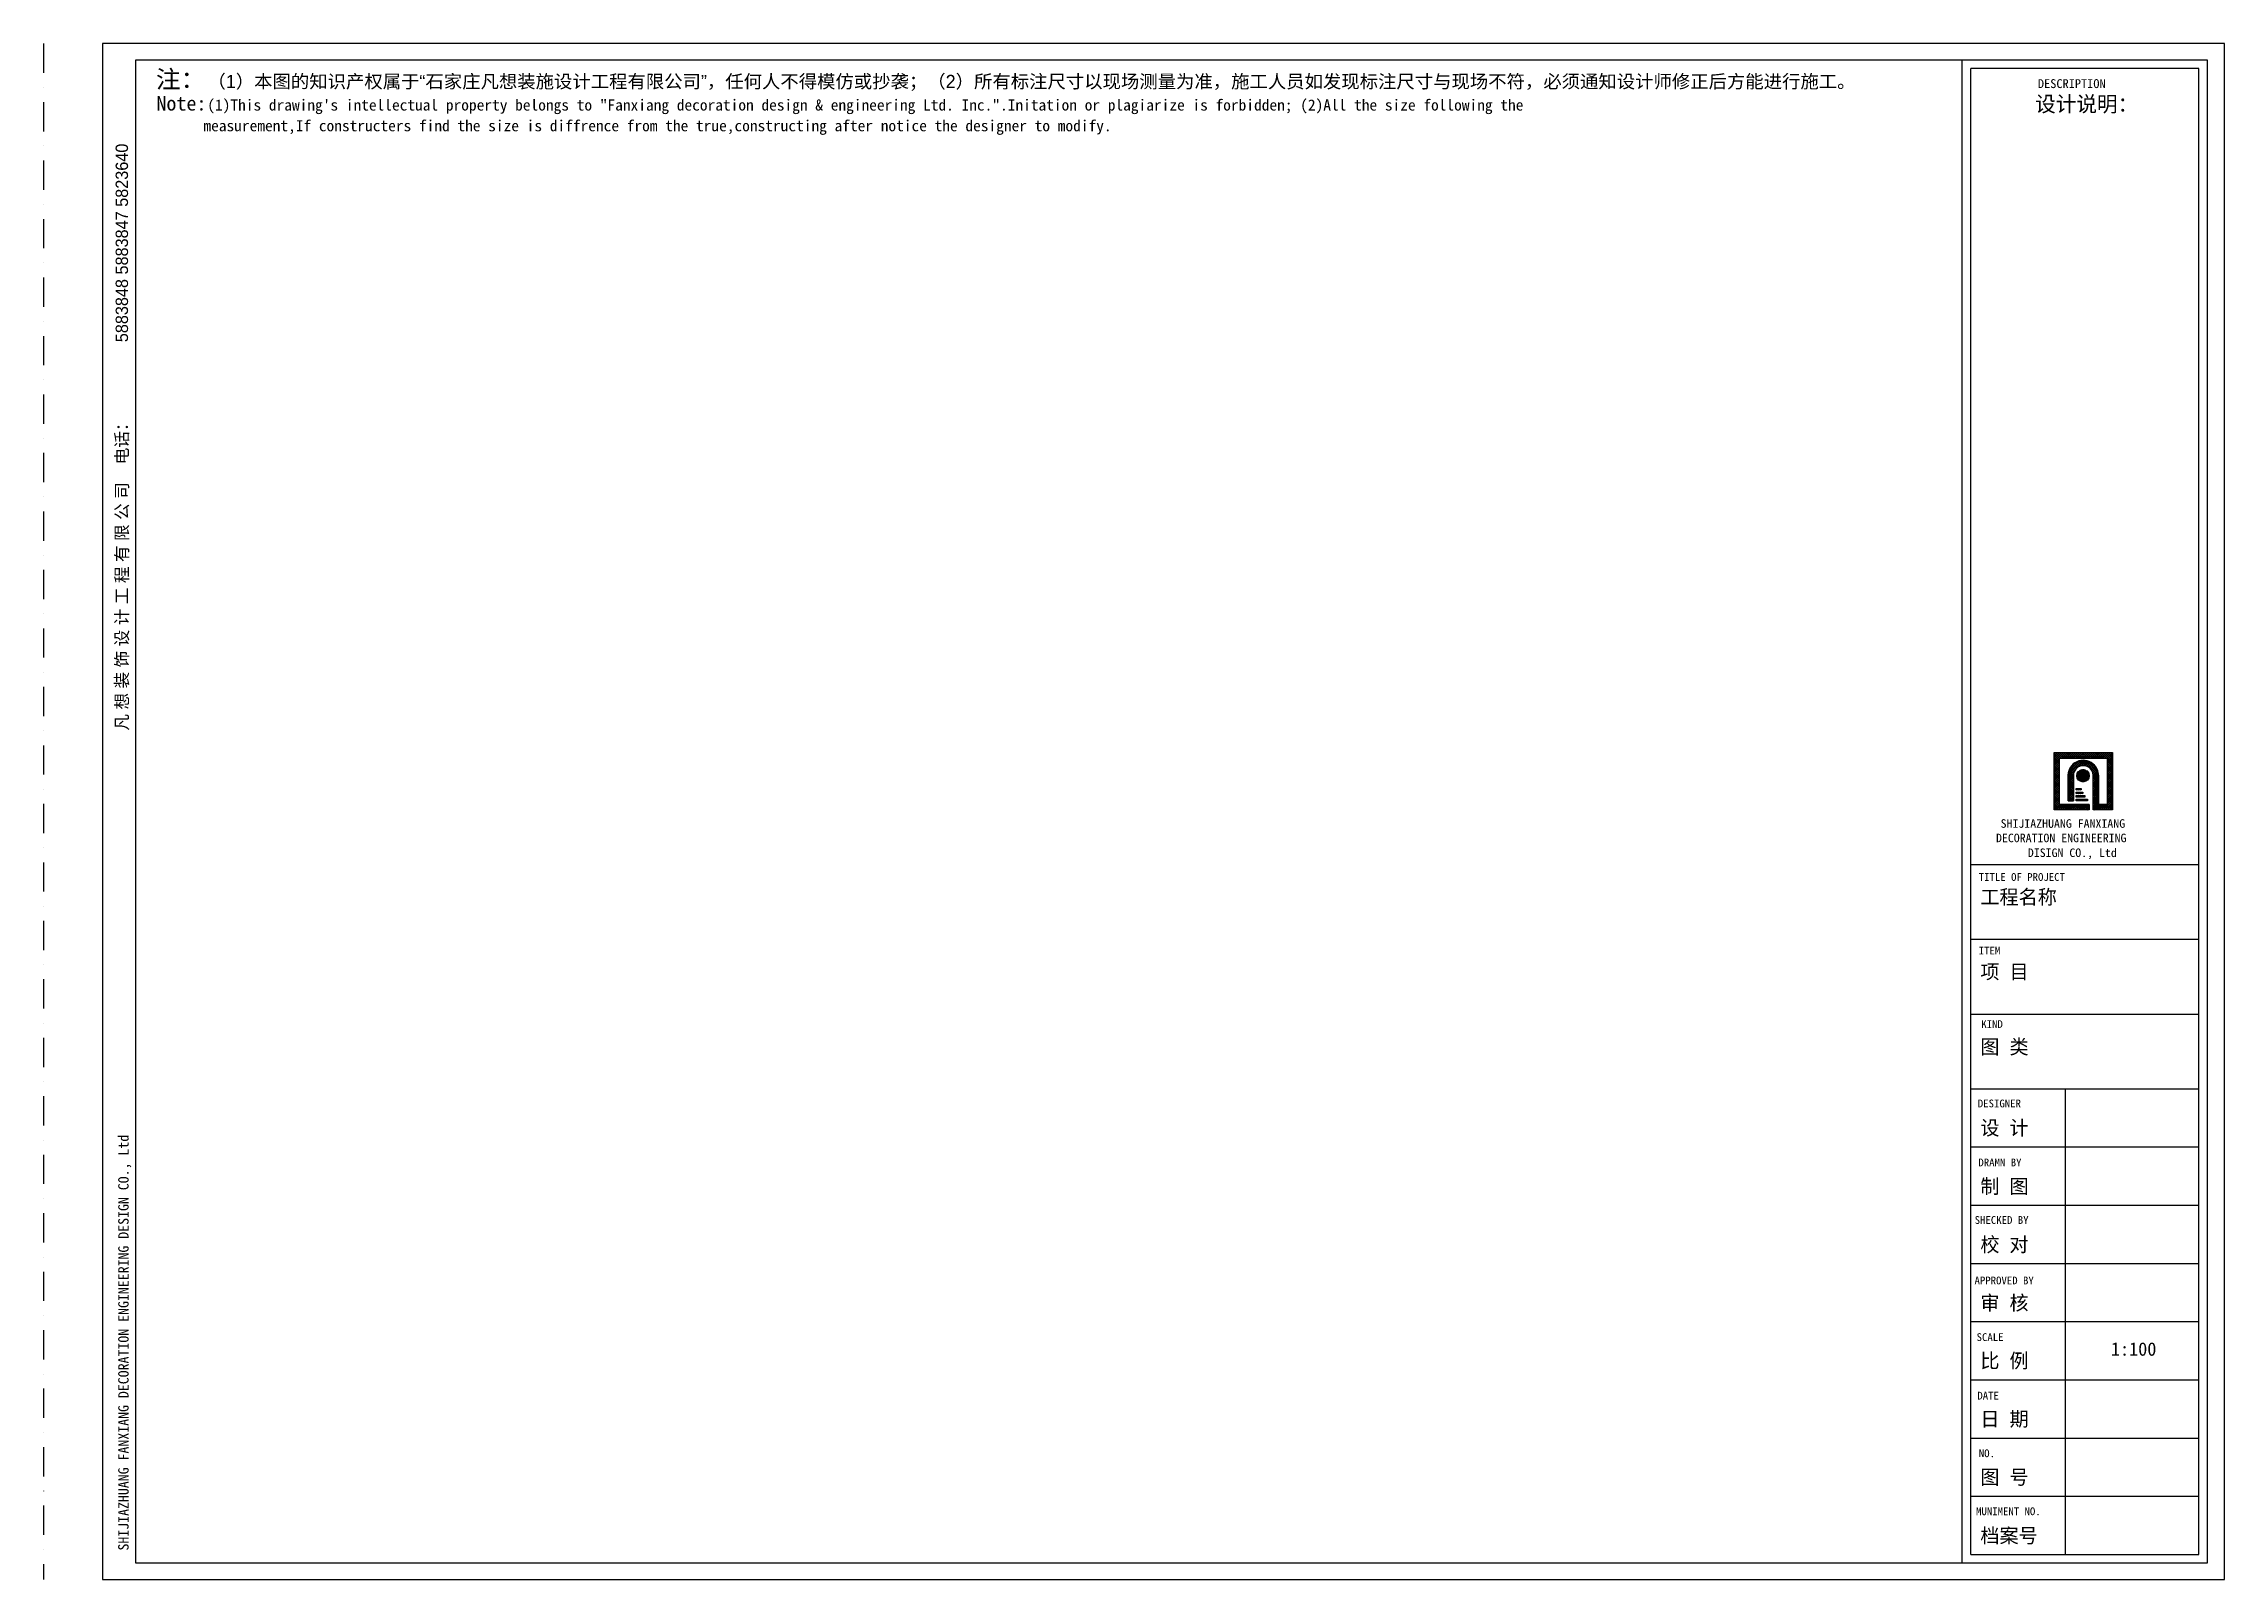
# Model space of a CAD drawing. Extents: x 60233 to 88652, y 13637 to 33651.
import ezdxf

# ---------------------------------------------------------------- set-up
doc = ezdxf.new("R2010")
doc.units = 0
doc.header["$MEASUREMENT"] = 0
doc.linetypes.add('DASHDOTX2', pattern=[50.8, 25.4, -12.7, 0, -12.7])
doc.layers.get('0').update_dxf_attribs({"linetype": 'CONTINUOUS'})
doc.layers.add('LAYER2', color=2, linetype='CONTINUOUS')
doc.styles.add('STYLE1', font='FZFSJW.TTF', dxfattribs={"height": 50})

# ---------------------------------------------------------------- blocks, each defined once
blk = doc.blocks.new('A$C553700C6')
h = blk.add_hatch()
h.set_pattern_fill('ANSI37', color=2, scale=3.851754, angle=180, style=0)
h.set_pattern_definition([(44.4242, (27255.705, -20887.437), (-12.749703, 12.495984), []), (135.5758, (27255.705, -20887.437), (-12.749703, -12.495984), [])])
edge = h.paths.add_edge_path()
edge.add_line((26709, 10479), (26709, 10028))
edge.add_line((26709, 10028), (26961, 10028))
edge.add_line((26961, 10028), (26961, 10774))
edge.add_line((26961, 10774), (26201, 10774))
edge.add_line((26201, 10774), (26201, 10028))
edge.add_line((26201, 10028), (26655, 10028))
edge.add_line((26655, 10028), (26655, 10097))
edge.add_line((26655, 10097), (26272, 10097))
edge.add_line((26272, 10097), (26272, 10704))
edge.add_line((26272, 10704), (26891, 10704))
edge.add_line((26891, 10704), (26891, 10097))
edge.add_line((26891, 10097), (26779, 10097))
edge.add_line((26779, 10097), (26779, 10479))
edge.add_ellipse((26581, 10479), major_axis=(-198, 0), ratio=0.9801, start_angle=180, end_angle=360)
edge.add_line((26383, 10479), (26383, 10147))
edge.add_line((26383, 10147), (26453, 10147))
edge.add_line((26453, 10147), (26453, 10479))
edge.add_ellipse((26581, 10479), major_axis=(128, 0), ratio=0.9801, start_angle=0, end_angle=180, ccw=False)
h = blk.add_hatch()
h.set_pattern_fill('ANSI37', color=2, scale=0.924421, angle=180, style=0)
h.set_pattern_definition([(44.424197, (27063.3913, -12110.379), (-3.0599287, 2.9990361), []), (135.575803, (27063.3913, -12110.379), (-3.0599287, -2.9990361), [])])
edge = h.paths.add_edge_path()
edge.add_ellipse((26577, 10474), major_axis=(81.5, 0), ratio=0.9801, start_angle=0, end_angle=180)
edge.add_ellipse((26577, 10474), major_axis=(81.5, 0), ratio=0.9801, start_angle=180, end_angle=360)
h = blk.add_hatch()
h.set_pattern_fill('ANSI37', color=2, scale=3.851754, angle=180, style=0)
h.set_pattern_definition([(44.4242, (27297.612, -17595.366), (-12.749703, 12.495984), []), (135.5758, (27297.612, -17595.366), (-12.749703, -12.495984), [])])
h.paths.add_polyline_path([(26552, 10288), (26552, 10309), (26486, 10309), (26486, 10288)])
h.paths.add_polyline_path([(26576, 10240), (26576, 10260), (26486, 10260), (26486, 10240)])
h.paths.add_polyline_path([(26601, 10195), (26601, 10215), (26486, 10215), (26486, 10195)])
h.paths.add_polyline_path([(26486, 10167), (26486, 10147), (26635, 10147), (26635, 10167)])
at = {"color": 5, "linetype": 'DASHDOTX2', "ltscale": 15}
blk.add_line((0, 20014), (0, 0), dxfattribs=at)
at = {"color": 5}
for p, q in [((768, 20014), (768, 0)), ((28419, 20014), (768, 20014)), ((28198, 20014), (22890, 20014)), ((28419, 0), (28419, 20014)), ((25114, 325), (25114, 19689)), ((28087, 19689), (25114, 19689)), ((28087, 325), (28087, 19689)), ((25114, 9318), (28087, 9318)), ((25114, 8342), (28087, 8342)), ((25114, 7367), (28087, 7367)), ((25114, 6394), (28087, 6394)), ((26349, 325), (26349, 6394)), ((25114, 5636), (28087, 5636)), ((25114, 4877), (28087, 4877)), ((25114, 4118), (28087, 4118)), ((25114, 3360), (28087, 3360)), ((25114, 2601), (28087, 2601)), ((25114, 1842), (28087, 1842)), ((25114, 1084), (28087, 1084)), ((25114, 325), (28087, 325)), ((768, 0), (28419, 0))]:
    blk.add_line(p, q, dxfattribs=at)
at = {"color": 1}
for p, q in [((1198, 19797), (1198, 217)), ((28198, 19797), (1198, 19797)), ((28198, 217), (28198, 19797)), ((1198, 217), (28198, 217))]:
    blk.add_line(p, q, dxfattribs=at)
at = {"color": 4}
blk.add_line((25003, 217), (25003, 19797), dxfattribs=at)
at = {"color": 2}
for p, q in [((26201, 10774), (26961, 10774)), ((26201, 10028), (26201, 10774)), ((26272, 10704), (26891, 10704)), ((26272, 10097), (26272, 10704)), ((26891, 10704), (26891, 10097)), ((26961, 10774), (26961, 10028)), ((26383, 10147), (26383, 10479)), ((26453, 10479), (26453, 10147)), ((26486, 10288), (26486, 10309)), ((26486, 10309), (26552, 10309)), ((26552, 10288), (26486, 10288)), ((26486, 10260), (26576, 10260)), ((26486, 10240), (26486, 10260)), ((26576, 10240), (26486, 10240)), ((26552, 10309), (26552, 10288)), ((26576, 10260), (26576, 10240)), ((26709, 10028), (26709, 10479)), ((26779, 10479), (26779, 10097)), ((26655, 10028), (26201, 10028)), ((26655, 10097), (26272, 10097)), ((26383, 10147), (26453, 10147)), ((26486, 10215), (26601, 10215)), ((26486, 10195), (26486, 10215)), ((26601, 10195), (26486, 10195)), ((26486, 10167), (26635, 10167)), ((26486, 10147), (26486, 10167)), ((26635, 10147), (26486, 10147)), ((26601, 10215), (26601, 10195)), ((26635, 10167), (26635, 10147)), ((26655, 10097), (26655, 10028)), ((26961, 10028), (26709, 10028)), ((26891, 10097), (26779, 10097))]:
    blk.add_line(p, q, dxfattribs=at)
blk.add_ellipse((26577, 10474), major_axis=(-81.5, 0), ratio=0.9801, dxfattribs=at)
at = {"layer": 'LAYER2'}
for major_axis, start_param, end_param in [((-199, 0), 3.056851, 6.400666), ((128, 0), 0, 3.242904)]:
    blk.add_ellipse((26580, 10479), major_axis=major_axis, ratio=0.9801, start_param=start_param, end_param=end_param, dxfattribs=at)
at = {"color": 2, "style": 'STYLE1', "width": 1.020304}
for s, height, p in [('注：', 231.2, (1464, 19435)), ('（1）本图的知识产权属于“石家庄凡想装施设计工程有限公司”，任何人不得模仿或抄袭；（2）所有标注尺寸以现场测量为准，施工人员如发现标注尺寸与现场不符，必须通知设计师修正后方能进行施工。', 171.96, (2135, 19435))]:
    blk.add_text(s, height=height, dxfattribs=at).set_placement(p)
at = {"color": 5, "width": 1.020304}
for s, height, p in [('Note:', 187.9, (1470, 19142)), ('(1)This drawing\'s intellectual property belongs to "Fanxiang decoration design & engineering Ltd. Inc.".Initation or plagiarize is forbidden; (2)All the size following the ', 144.505, (2133, 19142)), ('      measurement,If constructers find the size is diffrence from the true,constructing after notice the designer to modify.', 144.505, (1481, 18872)), ('TITLE OF PROJECT', 101.15, (25218, 9103)), ('ITEM', 101.2, (25218, 8144)), ('KIND', 101.2, (25251, 7186)), ('DESIGNER', 101.2, (25206, 6152)), ('DRAMN BY', 101.2, (25213, 5383)), ('SHECKED BY', 101.2, (25165, 4633)), ('APPROVED BY', 101.15, (25163, 3845)), ('SCALE', 101.2, (25190, 3107)), ('DATE', 101.2, (25200, 2344)), ('NO.', 101.2, (25219, 1593)), ('MUNIMENT NO.', 101.15, (25183, 837))]:
    blk.add_text(s, height=height, dxfattribs=at).set_placement(p)
at = {"color": 2, "width": 1.020304}
for s, height, p in [('设计说明：', 202.3, (25954, 19126)), ('DESCRIPTION', 115.6, (25989, 19435)), ('DECORATION ENGINEERING', 111.32, (25443, 9607)), ('SHIJIAZHUANG FANXIANG ', 111.32, (25503, 9795)), ('DISIGN CO., Ltd', 111.32, (25858, 9414)), ('工程名称', 187.9, (25239, 8799)), ('项 目', 187.9, (25239, 7826)), ('图 类', 187.9, (25239, 6847)), ('设 计', 187.9, (25239, 5791)), ('制 图', 187.9, (25239, 5029)), ('校 对', 187.9, (25239, 4270)), ('审 核', 187.9, (25239, 3510)), ('比 例', 187.9, (25239, 2756)), ('日 期', 187.9, (25239, 1997)), ('图 号', 187.9, (25239, 1239)), ('档案号', 187.9, (25239, 476))]:
    blk.add_text(s, height=height, dxfattribs=at).set_placement(p)
at = {"color": 2, "style": 'STYLE1', "width": 0.9801}
for s, p in [('5883848 5883847 5823640', (1100, 16123)), ('凡 想 装 饰 设 计 工 程 有 限 公 司    电话：', (1100, 11062))]:
    blk.add_text(s, height=161.38, rotation=90, dxfattribs=at).set_placement(p)
at = {"color": 2, "width": 0.9801}
blk.add_text('SHIJIAZHUANG FANXIANG DECORATION ENGINEERING DESIGN CO., Ltd', height=135.44, rotation=90, dxfattribs=at).set_placement((1108, 376))

msp = doc.modelspace()

# ---------------------------------------------------------------- block references
msp.add_blockref('A$C553700C6', (60233, 13637))

# ---------------------------------------------------------------- texts
at = {"color": 4}
msp.add_text('1:100', height=174.4, dxfattribs=at).set_placement((87173, 16552))

doc.saveas('drawing.dxf')
